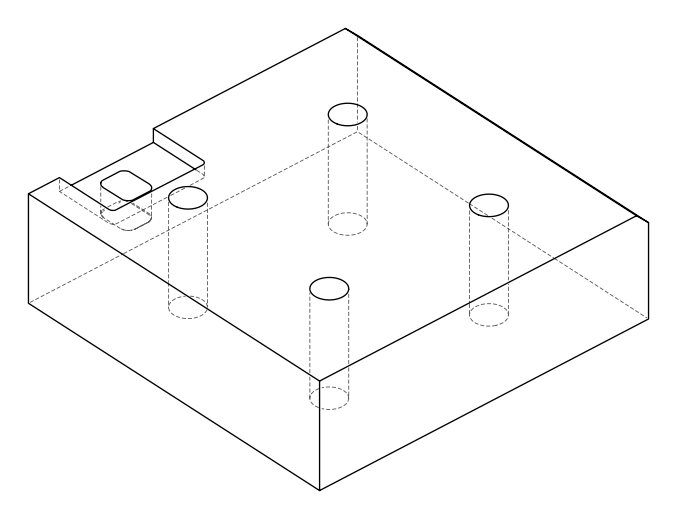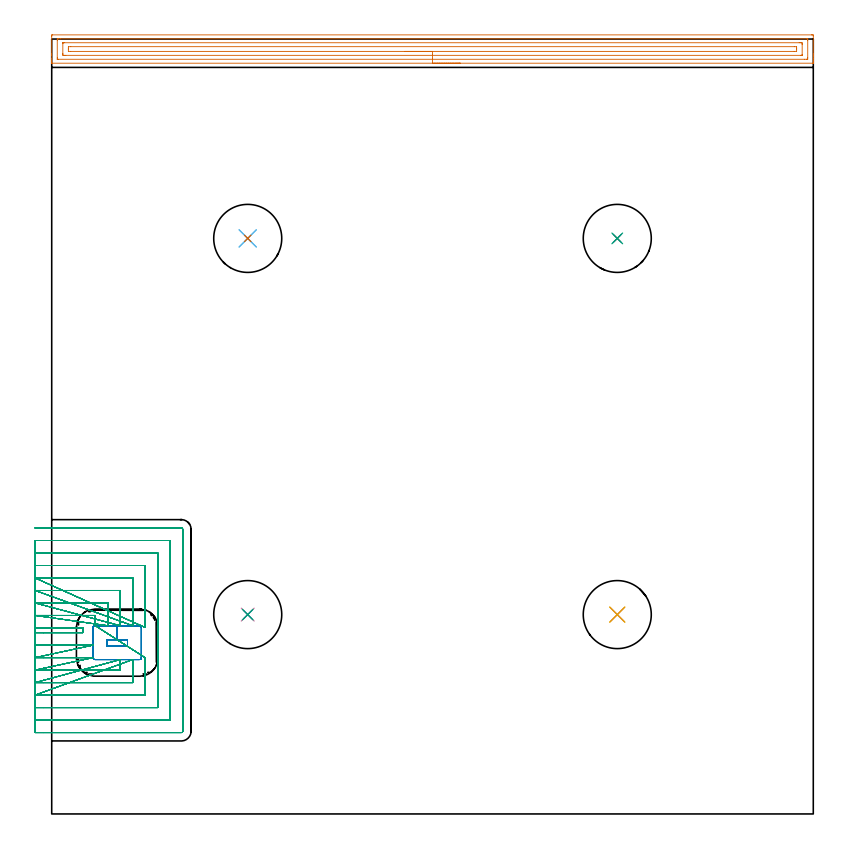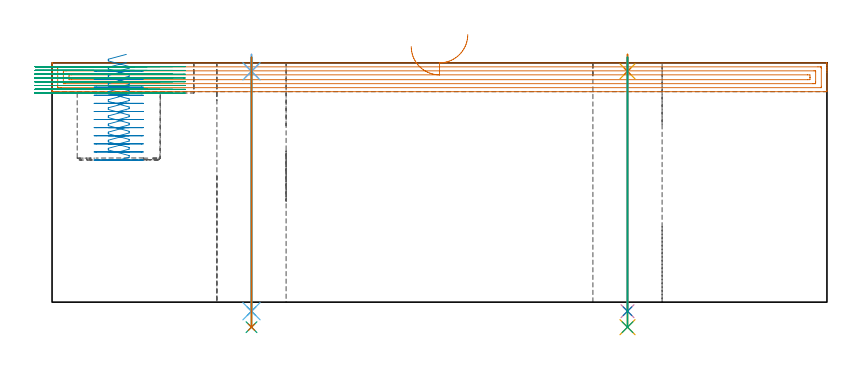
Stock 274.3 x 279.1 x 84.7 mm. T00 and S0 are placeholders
(PLAN: 15 operations, 11 tool changes, 41.6 min)
(1 AREA_MILL | FG_CHAMFER_SURFACE | UGT0205_001 | 9 min | 14269 mm3)
(2 MILL_RECTANGULAR_POCKET | POCKET_RECTANGULAR_STRAIGHT | UGT0201_092 | Follow Part, ap 3, ae 75% | 3.1 min | 23101 mm3)
(3 MILL_SLOT | SLOT_PARTIAL_RECTANGULAR | UGT0201_014 | Follow Part, ap 1.5, ae 75% | 26.31 min | 35570 mm3)
(4 SPOT_DRILL | STEP1HOLE | NXT0321_9005460120000 | 0.05 min | 178 mm3)
(5 SPOT_DRILL_1 | STEP1HOLE_1 | NXT0321_9005460120000 | 0.05 min | 188 mm3)
(6 SPOT_DRILL_2 | STEP1HOLE_2 | NXT0321_9005460120000 | 0.05 min | 185 mm3)
(7 SPOT_DRILL_3 | STEP1HOLE_3 | NXT0321_9005460120000 | 0.05 min | 183 mm3)
(8 DRILL_THROUGH_HOLE_INTO_CENTER | STEP1HOLE | NXT0301_065 | 0.36 min | 5728 mm3)
(9 DRILL_TO_ENLARGE_THROUGH_HOLE | STEP1HOLE | UGT0301_058 | 0.38 min | 33996 mm3)
(10 DRILL_THROUGH_HOLE_INTO_CENTER_1 | STEP1HOLE_1 | NXT0301_065 | 0.36 min | 5728 mm3)
(11 DRILL_TO_ENLARGE_THROUGH_HOLE_1 | STEP1HOLE_1 | UGT0301_058 | 0.38 min | 33996 mm3)
(12 DRILL_THROUGH_HOLE_INTO_CENTER_2 | STEP1HOLE_2 | NXT0301_065 | 0.36 min | 5728 mm3)
(13 DRILL_TO_ENLARGE_THROUGH_HOLE_2 | STEP1HOLE_2 | UGT0301_058 | 0.38 min | 33997 mm3)
(14 DRILL_THROUGH_HOLE_INTO_CENTER_3 | STEP1HOLE_3 | NXT0301_065 | 0.36 min | 5732 mm3)
(15 DRILL_TO_ENLARGE_THROUGH_HOLE_3 | STEP1HOLE_3 | UGT0301_058 | 0.38 min | 33998 mm3)
(TOOL UGT0205_001 | Chamfer Mill 20 x 3 x 45 deg. | D20 FL50 Z2)
(TOOL UGT0201_092 | End mill 12 mm | D12 R1 FL26 Z4)
(TOOL UGT0201_014 | End mill 6 mm | D6 FL24 Z4)
(TOOL NXT0321_9005460120000 | NC Spot Drill, 142deg, 12mm, Carbide, Uncoated | D12 PA142 FL30 Z2)
(TOOL NXT0301_065 | Carbide Drill 9.4mm [860.1-0940-075A1-MM 2214] | D9.4 PA140 FL98 Z2)
(TOOL UGT0301_058 | Twist Drill 24.5 mm | D24.5 PA118 FL160 Z2)
(OP 1 AREA_MILL)
G17 G21 G94 G90
T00 M6
G54
G17 G0 G90 X147.15 Y270.4 S1061 M3
G43 Z94.7 H0
G94 G1 X147.112 Z93.828 F250.
X146.998 Z92.963
X146.809 Z92.112
X146.547 Z91.28
X146.213 Z90.474
X145.81 Z89.7
X145.341 Z88.964
X144.81 Z88.272
X144.221 Z87.629
X143.578 Z87.039
X142.886 Z86.508
X142.15 Z86.04
X141.376 Z85.637
X140.57 Z85.303
X139.738 Z85.041
X138.886 Z84.852
X138.022 Z84.738
X137.15 Z84.7
X0.159
X0.01 Y270.403 Z84.688
X0.006 Y270.462 Z84.629
X0. Y270.849 Z84.25
Y271.285 Z83.814
Y271.923 Z83.172
Y273.136 Z81.96
Y273.712 Z81.382
Y279.971 Z75.126
X0.002 Y280.26 Z74.837
X0.01 Y280.592 Z74.506
X0.34 Y280.599 Z74.499
X273.695 Y280.6 Z74.5
X273.962 Y280.597 Z74.502
X274.29 Y280.592 Z74.506
X274.3 Y280.258 Z74.839
Y273.712 Z81.383
Y273.136 Z81.96
Y272.818 Z82.279
Y272.242 Z82.854
Y271.923 Z83.172
Y271.285 Z83.814
Y270.849 Z84.25
Y270.465 Z84.626
X274.29 Y270.403 Z84.688
X274.141 Y270.4 Z84.7
X137.15
Y271.814 Z83.286
X2.281 Y271.815 Z83.285
X2.064 Y271.819 Z83.281
X2.01 Y271.821 Z83.279
X2.005 Y271.834 Z83.266
X2.001 Y271.868 Z83.232
X2. Y271.923 Z83.177
Y272.314 Z82.786
Y278.573 Z76.527
X2.006 Y279.077 Z76.023
X2.01 Y279.168 Z75.932
X2.173 Y279.18 Z75.92
X2.283 Y279.184 Z75.916
X2.39 Y279.185 Z75.915
X3.174 Y279.186 Z75.914
X272.019 Y279.185 Z75.915
X272.236 Y279.181 Z75.919
X272.29 Y279.179 Z75.921
X272.294 Y279.166 Z75.934
X272.298 Y279.132 Z75.968
X272.3 Y279.077 Z76.023
Y278.686 Z76.414
X272.299 Y272.427 Z82.673
X272.293 Y271.923 Z83.177
X272.29 Y271.832 Z83.268
X272.127 Y271.82 Z83.28
X272.017 Y271.815 Z83.285
X271.91
X271.126 Y271.814 Z83.286
X137.15
Y273.229 Z81.871
X5.068
X4.656 Y273.23 Z81.87
X4.175 Y273.233 Z81.867
X4.024 Y273.235 Z81.865
X4.009 Y273.536 Z81.564
X4.003 Y273.712 Z81.388
X4.001 Y273.887 Z81.213
Y277.463 Z77.637
X4.006 Y277.639 Z77.461
X4.01 Y277.753 Z77.347
X4.029 Y277.765 Z77.335
X4.055 Y277.767 Z77.333
X4.175 Y277.769 Z77.331
X4.586 Y277.771 Z77.329
X269.232
X269.644 Y277.77 Z77.33
X270.125 Y277.767 Z77.333
X270.276 Y277.765 Z77.335
X270.29 Y277.464 Z77.636
X270.296 Y277.288 Z77.812
X270.299 Y277.113 Z77.987
Y273.537 Z81.563
X270.294 Y273.361 Z81.739
X270.29 Y273.247 Z81.853
X270.271 Y273.235 Z81.865
X270.245 Y273.233 Z81.867
X270.125 Y273.231 Z81.869
X269.714 Y273.229 Z81.871
X137.15
Y274.643 Z80.457
X6.816
X6.01 Y274.653 Z80.447
X6. Y275.46 Z79.64
Y275.5 Z79.6
X6.007 Y276.347 Z78.753
X6.852 Y276.357 Z78.743
X267.484
X268.29 Y276.347 Z78.753
X268.3 Y275.54 Z79.56
Y275.5 Z79.6
X268.293 Y274.653 Z80.447
X267.447 Y274.643 Z80.457
X137.15
X136.278 Z80.495
X135.413 Z80.609
X134.562 Z80.798
X133.73 Z81.06
X132.924 Z81.394
X132.15 Z81.797
X131.414 Z82.266
X130.722 Z82.797
X130.079 Z83.386
X129.49 Z84.029
X128.958 Z84.722
X128.49 Z85.457
X128.087 Z86.231
X127.753 Z87.037
X127.491 Z87.869
X127.302 Z88.721
X127.188 Z89.586
X127.15 Z90.457
G0 Z94.7
M5
M2
(OP 2 MILL_RECTANGULAR_POCKET)
G17 G21 G94 G90
T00 M6
G54
G17 G0 G90 X26.295 Y62.8 S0 M3
G43 Z94.7 H0
Z87.7
G94 G1 X19.9 Z85.986 F250.
Y60.6 Z85.397
X27.3 Z83.414
Y62.8 Z82.825
X23.6 Z81.833
X19.9 F500.
Y60.6
X27.3
Y62.8
X23.6
Y67.8
X15.6
G3 X14.9 Y67.1 R0.7
G1 Y56.3
G3 X15.6 Y55.6 R0.7
G1 X31.6
G3 X32.3 Y56.3 R0.7
G1 Y67.1
G3 X31.6 Y67.8 R0.7
G1 X23.6
X22.6
G0 X26.295 Y62.8 Z84.833
G1 X19.9 Z83.12 F250.
Y60.6 Z82.53
X27.3 Z80.547
Y62.8 Z79.958
X23.6 Z78.967
X19.9 F500.
Y60.6
X27.3
Y62.8
X23.6
Y67.8
X15.6
G3 X14.9 Y67.1 R0.7
G1 Y56.3
G3 X15.6 Y55.6 R0.7
G1 X31.6
G3 X32.3 Y56.3 R0.7
G1 Y67.1
G3 X31.6 Y67.8 R0.7
G1 X23.6
X22.6
G0 X26.295 Y62.8 Z81.967
G1 X19.9 Z80.253 F250.
Y60.6 Z79.664
X27.3 Z77.681
Y62.8 Z77.091
X23.6 Z76.1
X19.9 F500.
Y60.6
X27.3
Y62.8
X23.6
Y67.8
X15.6
G3 X14.9 Y67.1 R0.7
G1 Y56.3
G3 X15.6 Y55.6 R0.7
G1 X31.6
G3 X32.3 Y56.3 R0.7
G1 Y67.1
G3 X31.6 Y67.8 R0.7
G1 X23.6
X22.6
G0 X26.295 Y62.8 Z79.1
G1 X19.9 Z77.386 F250.
Y60.6 Z76.797
X27.3 Z74.814
Y62.8 Z74.225
X23.6 Z73.233
X19.9 F500.
Y60.6
X27.3
Y62.8
X23.6
Y67.8
X15.6
G3 X14.9 Y67.1 R0.7
G1 Y56.3
G3 X15.6 Y55.6 R0.7
G1 X31.6
G3 X32.3 Y56.3 R0.7
G1 Y67.1
G3 X31.6 Y67.8 R0.7
G1 X23.6
X22.6
G0 X26.295 Y62.8 Z76.233
G1 X19.9 Z74.52 F250.
Y60.6 Z73.93
X27.3 Z71.948
Y62.8 Z71.358
X23.6 Z70.367
X19.9 F500.
Y60.6
X27.3
Y62.8
X23.6
Y67.8
X15.6
G3 X14.9 Y67.1 R0.7
G1 Y56.3
G3 X15.6 Y55.6 R0.7
G1 X31.6
G3 X32.3 Y56.3 R0.7
G1 Y67.1
G3 X31.6 Y67.8 R0.7
G1 X23.6
X22.6
G0 X26.295 Y62.8 Z73.367
G1 X19.9 Z71.653 F250.
Y60.6 Z71.064
X27.3 Z69.081
Y62.8 Z68.491
X23.6 Z67.5
X19.9 F500.
Y60.6
X27.3
Y62.8
X23.6
Y67.8
X15.6
G3 X14.9 Y67.1 R0.7
G1 Y56.3
G3 X15.6 Y55.6 R0.7
G1 X31.6
G3 X32.3 Y56.3 R0.7
G1 Y67.1
G3 X31.6 Y67.8 R0.7
G1 X23.6
X22.6
G0 X26.295 Y62.8 Z70.5
G1 X19.9 Z68.787 F250.
Y60.6 Z68.197
X27.3 Z66.214
Y62.8 Z65.625
X23.6 Z64.633
X19.9 F500.
Y60.6
X27.3
Y62.8
X23.6
Y67.8
X15.6
G3 X14.9 Y67.1 R0.7
G1 Y56.3
G3 X15.6 Y55.6 R0.7
G1 X31.6
G3 X32.3 Y56.3 R0.7
G1 Y67.1
G3 X31.6 Y67.8 R0.7
G1 X23.6
X22.6
G0 X26.295 Y62.8 Z67.633
G1 X19.9 Z65.92 F250.
Y60.6 Z65.33
X27.3 Z63.348
Y62.8 Z62.758
X23.6 Z61.767
X19.9 F500.
Y60.6
X27.3
Y62.8
X23.6
Y67.8
X15.6
G3 X14.9 Y67.1 R0.7
G1 Y56.3
G3 X15.6 Y55.6 R0.7
G1 X31.6
G3 X32.3 Y56.3 R0.7
G1 Y67.1
G3 X31.6 Y67.8 R0.7
G1 X23.6
X22.6
G0 X26.295 Y62.8 Z64.767
G1 X19.9 Z63.053 F250.
Y60.6 Z62.464
X27.3 Z60.481
Y62.8 Z59.891
X23.6 Z58.9
X19.9 F500.
Y60.6
X27.3
Y62.8
X23.6
Y67.8
X15.6
G3 X14.9 Y67.1 R0.7
G1 Y56.3
G3 X15.6 Y55.6 R0.7
G1 X31.6
G3 X32.3 Y56.3 R0.7
G1 Y67.1
G3 X31.6 Y67.8 R0.7
G1 X23.6
X22.6
G0 X26.295 Y62.8 Z61.9
G1 X19.9 Z60.187 F250.
Y60.6 Z59.597
X27.3 Z57.614
Y62.8 Z57.025
X23.6 Z56.033
X19.9 F500.
Y60.6
X27.3
Y62.8
X23.6
Y67.8
X15.6
G3 X14.9 Y67.1 R0.7
G1 Y56.3
G3 X15.6 Y55.6 R0.7
G1 X31.6
G3 X32.3 Y56.3 R0.7
G1 Y67.1
G3 X31.6 Y67.8 R0.7
G1 X23.6
X22.6
G0 X26.295 Y62.8 Z59.033
G1 X19.9 Z57.32 F250.
Y60.6 Z56.73
X27.3 Z54.748
Y62.8 Z54.158
X23.6 Z53.167
X19.9 F500.
Y60.6
X27.3
Y62.8
X23.6
Y67.8
X15.6
G3 X14.9 Y67.1 R0.7
G1 Y56.3
G3 X15.6 Y55.6 R0.7
G1 X31.6
G3 X32.3 Y56.3 R0.7
G1 Y67.1
G3 X31.6 Y67.8 R0.7
G1 X23.6
X22.6
G0 X26.295 Y62.8 Z56.167
G1 X19.9 Z54.453 F250.
Y60.6 Z53.864
X27.3 Z51.881
Y62.8 Z51.291
X23.6 Z50.3
X19.9 F500.
Y60.6
X27.3
Y62.8
X23.6
Y67.8
X15.6
G3 X14.9 Y67.1 R0.7
G1 Y56.3
G3 X15.6 Y55.6 R0.7
G1 X31.6
G3 X32.3 Y56.3 R0.7
G1 Y67.1
G3 X31.6 Y67.8 R0.7
G1 X23.6
X22.6
G0 Z94.7
M5
M2
(OP 3 MILL_SLOT)
G17 G21 G94 G90
T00 M6
G54
G17 G0 G90 X-6. Y65.3 S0 M3
G43 Z94.7 H0
Z83.362
G94 G1 X-3. F250.
X11.2 F500.
Y67.
X-3.
X-6. F250.
Y60.8
X-3.
X11.9 F500.
X14.9 F250.
X-6. Y56.3 F500.
X-3. F250.
X11.904 F500.
X14.904 F250.
X-6. Y51.8 F500.
X-3. F250.
X24.7 F500.
Y52.6
Y55.6 F250.
X-6. Y47.3 F500.
X-3. F250.
X29.2 F500.
Y52.6
Y55.6 F250.
X-6. Y42.8 F500.
X-3. F250.
X33.7 F500.
Y53.263
Y56.263 F250.
X15.7 Y67.8 F500.
Y70.8 F250.
Y71.5 F500.
X-3.
X-6. F250.
X20.2 Y67.8 F500.
Y70.8 F250.
Y76. F500.
X-3.
X-6. F250.
X24.7 Y67.8 F500.
Y70.8 F250.
Y80.5 F500.
X-3.
X-6. F250.
X29.2 Y67.8 F500.
Y70.8 F250.
Y85. F500.
X-3.
X-6. F250.
X33.7 Y67.136 F500.
Y70.136 F250.
Y89.5 F500.
X-3.
X-6. F250.
Y38.3
X-3.
X38.2 F500.
Y94.
X-3.
X-6. F250.
Y33.8
X-3.
X42.7 F500.
Y98.5
X-3.
X-6. F250.
Y29.3
X-3.
X46.7 F500.
G3 X47.2 Y29.8 R0.5
G1 Y102.5
G3 X46.7 Y103. R0.5
G1 X-3.
X-6. F250.
G0 Y65.3 Z82.025
G1 X-3.
X11.2 F500.
Y67.
X-3.
X-6. F250.
Y60.8
X-3.
X11.9 F500.
X14.9 F250.
X-6. Y56.3 F500.
X-3. F250.
X11.904 F500.
X14.904 F250.
X-6. Y51.8 F500.
X-3. F250.
X24.7 F500.
Y52.6
Y55.6 F250.
X-6. Y47.3 F500.
X-3. F250.
X29.2 F500.
Y52.6
Y55.6 F250.
X-6. Y42.8 F500.
X-3. F250.
X33.7 F500.
Y53.263
Y56.263 F250.
X15.7 Y67.8 F500.
Y70.8 F250.
Y71.5 F500.
X-3.
X-6. F250.
X20.2 Y67.8 F500.
Y70.8 F250.
Y76. F500.
X-3.
X-6. F250.
X24.7 Y67.8 F500.
Y70.8 F250.
Y80.5 F500.
X-3.
X-6. F250.
X29.2 Y67.8 F500.
Y70.8 F250.
Y85. F500.
X-3.
X-6. F250.
X33.7 Y67.136 F500.
Y70.136 F250.
Y89.5 F500.
X-3.
X-6. F250.
Y38.3
X-3.
X38.2 F500.
Y94.
X-3.
X-6. F250.
Y33.8
X-3.
X42.7 F500.
Y98.5
X-3.
X-6. F250.
Y29.3
X-3.
X46.7 F500.
G3 X47.2 Y29.8 R0.5
G1 Y102.5
G3 X46.7 Y103. R0.5
G1 X-3.
X-6. F250.
G0 Y65.3 Z80.687
G1 X-3.
X11.2 F500.
Y67.
X-3.
X-6. F250.
Y60.8
X-3.
X11.9 F500.
X14.9 F250.
X-6. Y56.3 F500.
X-3. F250.
X11.904 F500.
X14.904 F250.
X-6. Y51.8 F500.
X-3. F250.
X24.7 F500.
Y52.6
Y55.6 F250.
X-6. Y47.3 F500.
X-3. F250.
X29.2 F500.
Y52.6
Y55.6 F250.
X-6. Y42.8 F500.
X-3. F250.
X33.7 F500.
Y53.263
Y56.263 F250.
X15.7 Y67.8 F500.
Y70.8 F250.
Y71.5 F500.
X-3.
X-6. F250.
X20.2 Y67.8 F500.
Y70.8 F250.
Y76. F500.
X-3.
X-6. F250.
X24.7 Y67.8 F500.
Y70.8 F250.
Y80.5 F500.
X-3.
X-6. F250.
X29.2 Y67.8 F500.
Y70.8 F250.
Y85. F500.
X-3.
X-6. F250.
X33.7 Y67.136 F500.
Y70.136 F250.
Y89.5 F500.
X-3.
X-6. F250.
Y38.3
X-3.
X38.2 F500.
Y94.
X-3.
X-6. F250.
Y33.8
X-3.
X42.7 F500.
Y98.5
X-3.
X-6. F250.
Y29.3
X-3.
X46.7 F500.
G3 X47.2 Y29.8 R0.5
G1 Y102.5
G3 X46.7 Y103. R0.5
G1 X-3.
X-6. F250.
G0 Y65.3 Z79.35
G1 X-3.
X11.2 F500.
Y67.
X-3.
X-6. F250.
Y60.8
X-3.
X11.9 F500.
X14.9 F250.
X-6. Y56.3 F500.
X-3. F250.
X11.904 F500.
X14.904 F250.
X-6. Y51.8 F500.
X-3. F250.
X24.7 F500.
Y52.6
Y55.6 F250.
X-6. Y47.3 F500.
X-3. F250.
X29.2 F500.
Y52.6
Y55.6 F250.
X-6. Y42.8 F500.
X-3. F250.
X33.7 F500.
Y53.263
Y56.263 F250.
X15.7 Y67.8 F500.
Y70.8 F250.
Y71.5 F500.
X-3.
X-6. F250.
X20.2 Y67.8 F500.
Y70.8 F250.
Y76. F500.
X-3.
X-6. F250.
X24.7 Y67.8 F500.
Y70.8 F250.
Y80.5 F500.
X-3.
X-6. F250.
X29.2 Y67.8 F500.
Y70.8 F250.
Y85. F500.
X-3.
X-6. F250.
X33.7 Y67.134 F500.
Y70.134 F250.
Y89.5 F500.
X-3.
X-6. F250.
Y38.3
X-3.
X38.2 F500.
Y94.
X-3.
X-6. F250.
Y33.8
X-3.
X42.7 F500.
Y98.5
X-3.
X-6. F250.
Y29.3
X-3.
X46.7 F500.
G3 X47.2 Y29.8 R0.5
G1 Y102.5
G3 X46.7 Y103. R0.5
G1 X-3.
X-6. F250.
G0 Y65.3 Z78.012
G1 X-3.
X11.2 F500.
Y67.
X-3.
X-6. F250.
Y60.8
X-3.
X11.9 F500.
X14.9 F250.
X-6. Y56.3 F500.
X-3. F250.
X11.904 F500.
X14.904 F250.
X-6. Y51.8 F500.
X-3. F250.
X24.7 F500.
Y52.6
Y55.6 F250.
X-6. Y47.3 F500.
X-3. F250.
X29.2 F500.
Y52.6
Y55.6 F250.
X-6. Y42.8 F500.
X-3. F250.
X33.7 F500.
Y53.263
Y56.263 F250.
X15.7 Y67.8 F500.
Y70.8 F250.
Y71.5 F500.
X-3.
X-6. F250.
X20.2 Y67.8 F500.
Y70.8 F250.
Y76. F500.
X-3.
X-6. F250.
X24.7 Y67.8 F500.
Y70.8 F250.
Y80.5 F500.
X-3.
X-6. F250.
X29.2 Y67.8 F500.
Y70.8 F250.
Y85. F500.
X-3.
X-6. F250.
X33.7 Y67.134 F500.
Y70.134 F250.
Y89.5 F500.
X-3.
X-6. F250.
Y38.3
X-3.
X38.2 F500.
Y94.
X-3.
X-6. F250.
Y33.8
X-3.
X42.7 F500.
Y98.5
X-3.
X-6. F250.
Y29.3
X-3.
X46.7 F500.
G3 X47.2 Y29.8 R0.5
G1 Y102.5
G3 X46.7 Y103. R0.5
G1 X-3.
X-6. F250.
G0 Y65.3 Z76.675
G1 X-3.
X11.2 F500.
Y67.
X-3.
X-6. F250.
Y60.8
X-3.
X11.9 F500.
X14.9 F250.
X-6. Y56.3 F500.
X-3. F250.
X11.904 F500.
X14.904 F250.
X-6. Y51.8 F500.
X-3. F250.
X24.7 F500.
Y52.6
Y55.6 F250.
X-6. Y47.3 F500.
X-3. F250.
X29.2 F500.
Y52.6
Y55.6 F250.
X-6. Y42.8 F500.
X-3. F250.
X33.7 F500.
Y53.263
Y56.263 F250.
X15.7 Y67.8 F500.
Y70.8 F250.
Y71.5 F500.
X-3.
X-6. F250.
X20.2 Y67.8 F500.
Y70.8 F250.
Y76. F500.
X-3.
X-6. F250.
X24.7 Y67.8 F500.
Y70.8 F250.
Y80.5 F500.
X-3.
X-6. F250.
X29.2 Y67.8 F500.
Y70.8 F250.
Y85. F500.
X-3.
X-6. F250.
X33.7 Y67.135 F500.
Y70.135 F250.
Y89.5 F500.
X-3.
X-6. F250.
Y38.3
X-3.
X38.2 F500.
Y94.
X-3.
X-6. F250.
Y33.8
X-3.
X42.7 F500.
Y98.5
X-3.
X-6. F250.
Y29.3
X-3.
X46.7 F500.
G3 X47.2 Y29.8 R0.5
G1 Y102.5
G3 X46.7 Y103. R0.5
G1 X-3.
X-6. F250.
G0 Y65.3 Z75.337
G1 X-3.
X11.2 F500.
Y67.
X-3.
X-6. F250.
Y60.8
X-3.
X11.9 F500.
X14.9 F250.
X-6. Y56.3 F500.
X-3. F250.
X11.904 F500.
X14.904 F250.
X-6. Y51.8 F500.
X-3. F250.
X24.7 F500.
Y52.6
Y55.6 F250.
X-6. Y47.3 F500.
X-3. F250.
X29.2 F500.
Y52.6
Y55.6 F250.
X-6. Y42.8 F500.
X-3. F250.
X33.7 F500.
Y53.263
Y56.263 F250.
X15.7 Y67.8 F500.
Y70.8 F250.
Y71.5 F500.
X-3.
X-6. F250.
X20.2 Y67.8 F500.
Y70.8 F250.
Y76. F500.
X-3.
X-6. F250.
X24.7 Y67.8 F500.
Y70.8 F250.
Y80.5 F500.
X-3.
X-6. F250.
X29.2 Y67.8 F500.
Y70.8 F250.
Y85. F500.
X-3.
X-6. F250.
X33.7 Y67.135 F500.
Y70.135 F250.
Y89.5 F500.
X-3.
X-6. F250.
Y38.3
X-3.
X38.2 F500.
Y94.
X-3.
X-6. F250.
Y33.8
X-3.
X42.7 F500.
Y98.5
X-3.
X-6. F250.
Y29.3
X-3.
X46.7 F500.
G3 X47.2 Y29.8 R0.5
G1 Y102.5
G3 X46.7 Y103. R0.5
G1 X-3.
X-6. F250.
G0 Y65.3 Z74.
G1 X-3.
X11.2 F500.
Y67.
X-3.
X-6. F250.
Y60.8
X-3.
X11.9 F500.
X14.9 F250.
X-6. Y56.3 F500.
X-3. F250.
X11.904 F500.
X14.904 F250.
X-6. Y51.8 F500.
X-3. F250.
X24.7 F500.
Y52.6
Y55.6 F250.
X-6. Y47.3 F500.
X-3. F250.
X29.2 F500.
Y52.6
Y55.6 F250.
X-6. Y42.8 F500.
X-3. F250.
X33.7 F500.
Y53.263
Y56.263 F250.
X15.7 Y67.8 F500.
Y70.8 F250.
Y71.5 F500.
X-3.
X-6. F250.
X20.2 Y67.8 F500.
Y70.8 F250.
Y76. F500.
X-3.
X-6. F250.
X24.7 Y67.8 F500.
Y70.8 F250.
Y80.5 F500.
X-3.
X-6. F250.
X29.2 Y67.799 F500.
Y70.799 F250.
Y85. F500.
X-3.
X-6. F250.
X33.7 Y67.136 F500.
Y70.136 F250.
Y89.5 F500.
X-3.
X-6. F250.
Y38.3
X-3.
X38.2 F500.
Y94.
X-3.
X-6. F250.
Y33.8
X-3.
X42.7 F500.
Y98.5
X-3.
X-6. F250.
Y29.3
X-3.
X46.7 F500.
G3 X47.2 Y29.8 R0.5
G1 Y102.5
G3 X46.7 Y103. R0.5
G1 X-3.
X-6. F250.
G0 Z94.7
M5
M2
(OP 4 SPOT_DRILL)
G17 G21 G94 G90
T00 M6
G54
G17 G0 G90 X70.6 Y71.8 S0 M3
G43 Z94.7 H0
G94 G81 G98 Z81.7 F250. R87.7
G80
M5
M2
(OP 5 SPOT_DRILL_1)
G17 G21 G94 G90
T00 M6
G54
G17 G0 G90 X203.7 Y71.8 S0 M3
G43 Z94.7 H0
G94 G81 G98 Z81.7 F250. R87.7
G80
M5
M2
(OP 6 SPOT_DRILL_2)
G17 G21 G94 G90
T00 M6
G54
G17 G0 G90 X70.6 Y207.3 S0 M3
G43 Z94.7 H0
G94 G81 G98 Z81.7 F250. R87.7
G80
M5
M2
(OP 7 SPOT_DRILL_3)
G17 G21 G94 G90
T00 M6
G54
G17 G0 G90 X203.7 Y207.3 S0 M3
G43 Z94.7 H0
G94 G81 G98 Z81.7 F250. R87.7
G80
M5
M2
(OP 8 DRILL_THROUGH_HOLE_INTO_CENTER)
G17 G21 G94 G90
T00 M6
G54
G17 G0 G90 X70.6 Y71.8 S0 M3
G43 Z94.7 H1
G94 G73 G98 Z-3.211 F250. Q8.791 R86.7
G80
M5
M2
(OP 9 DRILL_TO_ENLARGE_THROUGH_HOLE)
G17 G21 G94 G90
T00 M6
G54
G17 G0 G90 X70.6 Y71.8 S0 M3
G43 Z94.7 H0
G94 G73 G98 Z-8.861 F250. Q23.39 R86.7
G80
M5
M2
(OP 10 DRILL_THROUGH_HOLE_INTO_CENTER_1)
G17 G21 G94 G90
T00 M6
G54
G17 G0 G90 X203.7 Y71.8 S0 M3
G43 Z94.7 H1
G94 G73 G98 Z-3.211 F250. Q8.791 R86.7
G80
M5
M2
(OP 11 DRILL_TO_ENLARGE_THROUGH_HOLE_1)
G17 G21 G94 G90
T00 M6
G54
G17 G0 G90 X203.7 Y71.8 S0 M3
G43 Z94.7 H0
G94 G73 G98 Z-8.861 F250. Q23.39 R86.7
G80
M5
M2
(OP 12 DRILL_THROUGH_HOLE_INTO_CENTER_2)
G17 G21 G94 G90
T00 M6
G54
G17 G0 G90 X70.6 Y207.3 S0 M3
G43 Z94.7 H1
G94 G73 G98 Z-3.211 F250. Q8.791 R86.7
G80
M5
M2
(OP 13 DRILL_TO_ENLARGE_THROUGH_HOLE_2)
G17 G21 G94 G90
T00 M6
G54
G17 G0 G90 X70.6 Y207.3 S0 M3
G43 Z94.7 H0
G94 G73 G98 Z-8.861 F250. Q23.39 R86.7
G80
M5
M2
(OP 14 DRILL_THROUGH_HOLE_INTO_CENTER_3)
G17 G21 G94 G90
T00 M6
G54
G17 G0 G90 X203.7 Y207.3 S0 M3
G43 Z94.7 H1
G94 G73 G98 Z-3.211 F250. Q8.791 R86.7
G80
M5
M2
(OP 15 DRILL_TO_ENLARGE_THROUGH_HOLE_3)
G17 G21 G94 G90
T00 M6
G54
G17 G0 G90 X203.7 Y207.3 S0 M3
G43 Z94.7 H0
G94 G73 G98 Z-8.861 F250. Q23.39 R86.7
G80
M5
M2
